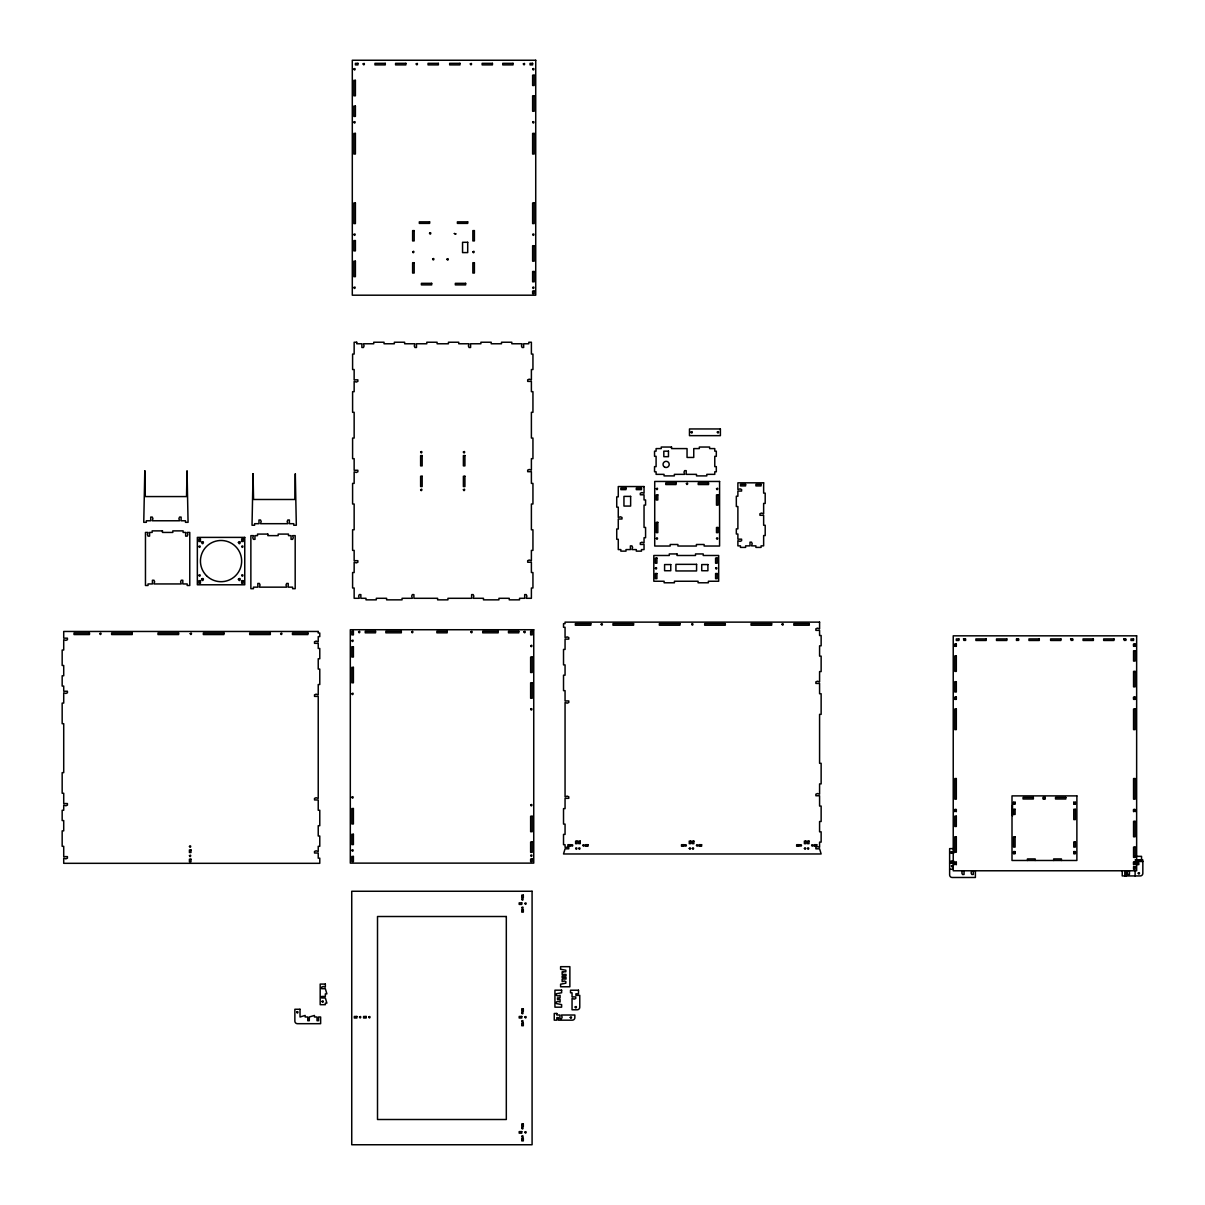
<?xml version="1.0" encoding="UTF-8"?>
<svg xmlns="http://www.w3.org/2000/svg" width="1205" height="1205" viewBox="0 0 1205 1205"><rect width="100%" height="100%" fill="white"/><g stroke="black" fill="none" stroke-linecap="round" stroke-linejoin="round"><path stroke-width="1.5" d="M963.382 638.921L965.597 638.921L965.597 640.473M1070.552 638.921L1072.766 638.921L1072.766 640.473M1123.617 638.921L1125.832 638.921L1125.832 640.473M954.782 645.624L956.318 645.624M1133.559 645.624L1135.11 645.624M954.782 698.689L956.318 698.689M1133.559 698.689L1135.11 698.689M1013.556 802.59L1015.092 802.59M1073.775 802.59L1075.327 802.59M954.782 811.01L956.318 811.01M1133.559 811.01L1135.11 811.01M953.065 848.621L949.63 848.621L949.63 874.905A2.576 2.576 0 0 0 952.206 877.481L975.387 877.481L975.387 870.778M1013.556 852.236L1015.092 852.236M1073.775 852.236L1075.327 852.236M1135.155 856.348L1141.542 856.348L1141.542 859.963M1135.11 859.963L1142.837 859.963L1142.837 873.354A2.576 2.576 0 0 1 1140.261 875.93L1122.232 875.93L1122.232 870.914M1135.11 861.5L1142.837 861.5M954.782 862.539L956.318 862.539M1133.559 862.539L1135.11 862.539M949.63 863.051L953.065 863.051M954.782 864.075L956.318 864.075M1133.559 864.075L1135.11 864.075M949.63 869.242L953.065 869.242M1138.966 859.963L1138.966 861.5M1138.815 859.963L1138.815 861.5M1137.264 859.963L1137.264 861.5M1136.134 859.963L1136.134 861.5M1136.134 863.051L1138.815 863.051L1138.815 864.603L1136.134 864.588M1135.11 811.688L1135.11 809.474L1133.559 809.474L1133.559 811.688M1135.11 861.861L1135.11 864.753M1135.11 870.778L1135.11 875.93M1133.559 861.861L1133.559 864.753M1129.447 870.778L1129.447 874.484L1127.895 874.484L1127.217 872.947L1127.895 870.778M1126.344 870.778L1126.344 875.93M1124.807 870.778L1124.807 875.93M1124.295 638.921L1124.295 640.473M1075.327 801.928L1075.327 804.142L1073.775 804.142L1073.775 801.928M1075.327 853.773L1075.327 851.558L1073.775 851.558L1073.775 853.773M1071.215 638.921L1071.215 640.473M1061.424 860.475L1061.424 858.924L1053.682 858.924L1053.682 860.475M1043.666 797.439L1043.666 798.99M1035.185 860.475L1035.185 858.924L1027.458 858.924L1027.458 860.475M1018.662 640.473L1018.662 638.921L1016.448 638.921L1016.448 640.473M1017.125 638.921L1017.125 640.473M1015.092 801.928L1015.092 804.142L1013.556 804.142L1013.556 801.928M1015.092 853.773L1015.092 851.558L1013.556 851.558L1013.556 853.773M1012.516 805.166L1012.516 815.981M973.324 870.778L973.324 874.484L971.787 874.484L971.11 872.947L971.787 870.778M964.045 638.921L964.045 640.473M964.045 870.778L964.045 874.484L962.509 874.484L961.831 872.947L962.509 870.778M956.318 811.688L956.318 809.474L954.782 809.474L954.782 811.688M956.318 861.861L956.318 864.753M954.782 861.861L954.782 864.753M953.742 851.724L951.061 851.724L951.061 853.261L953.742 853.261M953.742 860.988L951.061 860.988L951.061 862.539L953.742 862.539M144.796 470.794L143.757 522.322L146.332 522.322L146.332 520.771L150.715 520.771L150.715 517.066L152.267 517.066L152.93 518.617L152.267 520.771L179.575 520.771L178.897 518.617L179.575 517.066L181.112 517.066L181.112 520.771L185.495 520.771L185.495 522.322L188.07 522.322L187.046 470.794L186.519 496.565L145.308 496.565L144.796 470.794M253.05 473.716L252.026 525.244L254.601 525.244L254.601 523.693L258.97 523.693L258.97 519.988L260.521 519.988L261.199 521.539L260.521 523.693L287.829 523.693L287.167 521.539L287.829 519.988L289.381 519.988L289.381 523.693L293.749 523.693L293.749 525.244L296.325 525.244L295.3 473.716L294.788 499.488L253.562 499.488L253.05 473.716M99.804 633.589C100.753 636.541 102.094 631.51 99.804 633.589M198.915 546.452C199.804 549.39 201.31 544.404 198.915 546.452M201.566 542.37C202.922 546.603 204.85 539.388 201.566 542.37M190.224 633.589C191.173 636.541 192.514 631.51 190.224 633.589M198.915 575.312C199.864 578.264 201.22 573.219 198.915 575.312M201.566 579.213C202.922 583.446 204.85 576.231 201.566 579.213M189.456 846.377C190.405 849.329 191.746 844.298 189.456 846.377M189.456 855.655C190.405 858.608 191.746 853.562 189.456 855.655M238.394 542.37C239.75 546.603 241.693 539.388 238.394 542.37M241.693 546.452C242.627 549.405 243.982 544.374 241.693 546.452M238.394 579.213C239.75 583.446 241.693 576.231 238.394 579.213M241.693 575.312C242.627 578.264 243.982 573.219 241.693 575.312M353.878 69.062C354.827 72.014 356.168 66.983 353.878 69.062M280.644 633.589C281.533 636.526 283.039 631.54 280.644 633.589M353.878 122.142C354.827 125.079 356.168 120.048 353.878 122.142M363.142 63.91C364.106 66.847 365.416 61.862 363.142 63.91M353.878 234.448C354.752 237.385 356.273 232.414 353.878 234.448M353.878 287.528C354.752 290.465 356.273 285.48 353.878 287.528M416.222 63.91C417.156 66.862 418.512 61.832 416.222 63.91M296.701 1012.155C297.65 1015.107 298.991 1010.076 296.701 1012.155M351.89 640.608C352.839 643.545 354.165 638.56 351.89 640.608M358.578 631.857C359.527 634.809 360.882 629.763 358.578 631.857M351.89 693.673C352.824 696.626 354.18 691.595 351.89 693.673M412.652 251.8C413.601 254.737 414.942 249.706 412.652 251.8M322.021 1001.385C322.97 1004.337 324.311 999.307 322.021 1001.385M351.89 797.243C352.824 800.195 354.18 795.164 351.89 797.243M429.537 233.213C430.486 236.195 431.857 231.119 429.537 233.213M351.89 850.308C352.824 853.261 354.18 848.23 351.89 850.308M432.625 259.03C433.589 261.997 434.945 256.936 432.625 259.03M470.312 63.91C471.26 66.847 472.586 61.862 470.312 63.91M420.635 452.026C421.584 454.978 422.94 449.947 420.635 452.026M446.995 259.18C447.944 262.163 449.299 257.087 446.995 259.18M420.635 489.697C421.584 492.649 422.94 487.618 420.635 489.697M454.345 233.529L455.806 233.921L454.345 233.529M359.497 1017.035C360.446 1019.987 361.801 1014.941 359.497 1017.035M411.643 631.857C412.592 634.809 413.948 629.763 411.643 631.857M368.775 1017.035C369.724 1019.987 371.065 1014.941 368.775 1017.035M472.872 251.8C473.761 254.737 475.267 249.751 472.872 251.8M463.398 452.026C464.347 454.978 465.702 449.947 463.398 452.026M463.398 489.697C464.347 492.649 465.702 487.618 463.398 489.697M523.377 63.91C524.341 66.847 525.651 61.862 523.377 63.91M532.655 69.062C533.604 72.014 534.96 66.983 532.655 69.062M532.655 122.142C533.604 125.079 534.96 120.048 532.655 122.142M470.899 631.857C471.848 634.809 473.204 629.763 470.899 631.857M532.655 234.448C533.604 237.4 534.96 232.369 532.655 234.448M532.655 287.528C533.604 290.48 534.96 285.434 532.655 287.528M523.964 631.857C524.913 634.809 526.269 629.763 523.964 631.857M530.667 645.76C531.616 648.712 532.956 643.681 530.667 645.76M530.667 709.143C531.616 712.095 532.956 707.049 530.667 709.143M530.667 804.97C531.616 807.922 532.956 802.891 530.667 804.97M521.795 899.307C522.714 902.259 524.13 897.213 521.795 899.307M521.795 907.546C522.744 910.498 524.1 905.467 521.795 907.546M530.667 855.46C531.616 858.412 532.956 853.381 530.667 855.46M524.883 903.419C525.832 906.371 527.188 901.34 524.883 903.419M521.795 1012.908C522.744 1015.86 524.1 1010.829 521.795 1012.908M521.795 1021.147C522.744 1024.099 524.1 1019.068 521.795 1021.147M524.883 1017.035C525.832 1019.987 527.188 1014.941 524.883 1017.035M521.795 1128.061C522.714 1131.013 524.13 1125.982 521.795 1128.061M521.795 1136.3C522.744 1139.252 524.1 1134.221 521.795 1136.3M524.883 1132.188C525.832 1135.14 527.188 1130.094 524.883 1132.188M571.486 845.277C572.405 848.23 573.821 843.184 571.486 845.277M601.144 624.235C602.108 627.187 603.419 622.187 601.144 624.235M575.644 848.365C576.593 851.317 577.948 846.287 575.644 848.365M578.731 848.365C579.68 851.317 581.036 846.287 578.731 848.365M582.859 845.277C583.807 848.215 585.133 843.214 582.859 845.277M570.251 1017.397C571.2 1020.349 572.541 1015.318 570.251 1017.397M575.162 1007.003C576.111 1009.956 577.436 1004.955 575.162 1007.003M656.288 488.718C657.237 491.67 658.593 486.639 656.288 488.718M656.288 538.364C657.237 541.301 658.563 536.315 656.288 538.364M655.384 568.158C656.333 571.11 657.674 566.079 655.384 568.158M691.052 432.098C692.001 435.05 693.342 430.019 691.052 432.098M686.413 483.567C687.347 486.519 688.703 481.488 686.413 483.567M691.7 624.235C692.649 627.187 693.975 622.187 691.7 624.235M717.321 432.098C718.27 435.05 719.626 430.019 717.321 432.098M716.523 488.718C717.397 491.67 718.918 486.639 716.523 488.718M716.523 538.364C717.472 541.316 718.813 536.285 716.523 538.364M715.619 568.158C716.568 571.11 717.909 566.079 715.619 568.158M685.103 845.277C686.052 848.215 687.377 843.214 685.103 845.277M689.26 848.365C690.194 851.317 691.55 846.287 689.26 848.365M692.348 848.365C693.297 851.317 694.637 846.287 692.348 848.365M696.475 845.277C697.409 848.23 698.764 843.184 696.475 845.277M782 624.235C782.919 627.202 784.319 622.157 782 624.235M800.256 845.277C801.174 848.23 802.575 843.184 800.256 845.277M804.413 848.365C805.362 851.317 806.702 846.287 804.413 848.365M807.501 848.365C808.45 851.317 809.79 846.287 807.501 848.365M811.628 845.277C812.577 848.215 813.902 843.214 811.628 845.277M954.797 644.66C955.746 647.597 957.101 642.566 954.797 644.66M954.797 697.725C955.746 700.677 957.101 695.631 954.797 697.725M964.075 639.494C965.024 642.446 966.38 637.415 964.075 639.494M954.797 810.046C955.746 812.998 957.101 807.952 954.797 810.046M951.453 865.943C952.402 868.895 953.758 863.865 951.453 865.943M954.797 863.111C955.746 866.064 957.101 861.033 954.797 863.111M1017.14 639.494C1018.089 642.446 1019.445 637.415 1017.14 639.494M1013.586 803.163C1014.52 806.115 1015.875 801.084 1013.586 803.163M1013.586 852.809C1014.505 855.761 1015.905 850.715 1013.586 852.809M1043.696 798.011C1044.615 800.964 1046.015 795.933 1043.696 798.011M1071.245 639.494C1072.194 642.446 1073.535 637.415 1071.245 639.494M1073.806 803.163C1074.755 806.115 1076.11 801.084 1073.806 803.163M1073.806 852.809C1074.724 855.761 1076.14 850.715 1073.806 852.809M1124.31 639.494C1125.259 642.446 1126.615 637.415 1124.31 639.494M1133.589 644.66C1134.538 647.597 1135.878 642.566 1133.589 644.66M1133.589 697.725C1134.538 700.677 1135.878 695.631 1133.589 697.725M1133.589 810.046C1134.538 812.998 1135.878 807.952 1133.589 810.046M1133.589 863.111C1134.538 866.064 1135.878 861.033 1133.589 863.111M1138.228 873.158C1139.177 876.11 1140.517 871.079 1138.228 873.158M563.172 971.787L562.148 971.802L562.148 974.423L566.019 974.423L566.019 975.96L562.148 975.96L562.148 977.511L566.019 977.511L566.019 979.047L562.148 979.047L562.148 981.623L564.317 980.96L565.853 981.623L565.853 983.175L560.596 984.199L560.596 986.775L569.875 986.775L569.875 966.681L560.596 966.681L560.596 969.257L565.853 970.236L565.853 971.787L563.172 971.787M535.728 60.25L352.297 60.25L352.297 295.195L535.728 295.195L535.728 60.25M357.975 63.338L355.4 63.338L355.4 64.889L357.975 64.889L357.975 63.338M385.284 63.338L374.966 63.338L374.966 64.889L385.284 64.889L385.284 63.338M405.889 63.338L395.586 63.338L395.586 64.889L405.889 64.889L405.889 63.338M438.349 63.338L428.046 63.338L428.046 64.889L438.349 64.889L438.349 63.338M459.979 63.338L449.676 63.338L449.676 64.889L459.979 64.889L459.979 63.338M492.438 63.338L482.136 63.338L482.136 64.889L492.438 64.889L492.438 63.338M513.059 63.338L502.741 63.338L502.741 64.889L513.059 64.889L513.059 63.338M532.625 63.338L530.049 63.338L530.049 64.889L532.625 64.889L532.625 63.338M534.177 75.192L532.625 75.192L532.625 85.495L534.177 85.495L534.177 75.192M355.4 80.343L353.848 80.343L353.848 95.798L355.4 95.798L355.4 80.343M534.177 95.798L532.625 95.798L532.625 111.252L534.177 111.252L534.177 95.798M355.4 106.1L353.848 106.1L353.848 116.403L355.4 116.403L355.4 106.1M355.4 133.409L353.848 133.409L353.848 154.029L355.4 154.029L355.4 133.409M534.177 133.409L532.625 133.409L532.625 154.029L534.177 154.029L534.177 133.409M355.4 202.967L353.848 202.967L353.848 223.573L355.4 223.573L355.4 202.967M534.177 202.967L532.625 202.967L532.625 223.573L534.177 223.573L534.177 202.967M429.628 221.856L419.325 221.856L419.325 223.392L429.628 223.392L429.628 221.856M467.706 221.856L457.403 221.856L457.403 223.392L467.706 223.392L467.706 221.856M414.174 230.607L412.622 230.607L412.622 240.91L414.174 240.91L414.174 230.607M474.393 230.607L472.857 230.607L472.857 240.91L474.393 240.91L474.393 230.607M355.4 240.578L353.848 240.578L353.848 250.881L355.4 250.881L355.4 240.578M467.706 242.295L462.554 242.295L462.554 252.598L467.706 252.598L467.706 242.295M534.177 245.73L532.625 245.73L532.625 261.184L534.177 261.184L534.177 245.73M355.4 261.184L353.848 261.184L353.848 276.653L355.4 276.653L355.4 261.184M414.174 262.735L412.622 262.735L412.622 273.038L414.174 273.038L414.174 262.735M474.393 262.735L472.857 262.735L472.857 273.038L474.393 273.038L474.393 262.735M534.177 271.487L532.625 271.487L532.625 281.804L534.177 281.804L534.177 271.487M431.691 283.341L421.389 283.341L421.389 284.892L431.691 284.892L431.691 283.341M465.642 283.341L455.339 283.341L455.339 284.892L465.642 284.892L465.642 283.341M534.177 291.068L532.625 291.068L532.625 293.643L534.177 293.643L534.177 291.068M356.725 342.235L354.15 342.235L354.15 354.074L352.598 354.074L352.598 369.543L354.15 369.543L354.15 379.846L357.855 379.846L357.855 381.382L356.319 382.06L354.15 381.382L354.15 391.685L352.598 391.685L352.598 412.306L354.15 412.306L354.15 438.063L352.598 438.063L352.598 458.668L354.15 458.668L354.15 470.266L357.855 470.266L357.855 471.803L356.319 472.481L354.15 471.803L354.15 483.401L352.598 483.401L352.598 504.006L354.15 504.006L354.15 529.778L352.598 529.778L352.598 550.384L354.15 550.384L354.15 560.687L357.855 560.687L357.855 562.238L356.319 562.901L354.15 562.238L354.15 572.541L352.598 572.541L352.598 587.995L354.15 587.995L354.15 598.298L359.301 598.298L358.638 596.129L359.301 594.592L360.852 594.592L360.852 598.298L366.004 598.298L366.004 599.849L376.306 599.849L376.306 598.298L386.609 598.298L386.609 599.849L402.063 599.849L402.063 598.298L412.366 598.298L411.703 596.129L412.366 594.592L413.918 594.592L413.918 598.298L437.611 598.298L437.611 599.849L447.929 599.849L447.929 598.298L471.622 598.298L471.622 594.592L473.173 594.592L473.836 596.129L473.173 598.298L483.476 598.298L483.476 599.849L498.93 599.849L498.93 598.298L509.233 598.298L509.233 599.849L519.536 599.849L519.536 598.298L524.687 598.298L524.687 594.592L526.239 594.592L526.901 596.129L526.239 598.298L531.39 598.298L531.39 587.995L532.941 587.995L532.941 572.541L531.39 572.541L531.39 562.238L527.685 562.238L527.685 560.687L529.221 560.024L531.39 560.687L531.39 550.384L532.941 550.384L532.941 529.778L531.39 529.778L531.39 504.006L532.941 504.006L532.941 483.401L531.39 483.401L531.39 471.682L527.685 471.682L527.685 470.146L529.221 469.468L531.39 470.146L531.39 458.668L532.941 458.668L532.941 438.063L531.39 438.063L531.39 412.306L532.941 412.306L532.941 391.685L531.39 391.685L531.39 381.382L527.685 381.382L527.685 379.846L529.221 379.168L531.39 379.846L531.39 369.543L532.941 369.543L532.941 354.074L531.39 354.074L531.39 342.235L528.814 342.235L528.814 343.771L523.663 343.771L523.663 347.492L522.111 347.492L521.449 345.94L522.111 343.771L511.809 343.771L511.809 342.235L501.506 342.235L501.506 343.771L491.203 343.771L491.203 342.235L480.9 342.235L480.9 343.771L470.598 343.771L470.598 347.492L469.046 347.492L468.383 345.94L469.046 343.771L458.744 343.771L458.744 342.235L448.441 342.235L448.441 343.771L437.099 343.771L437.099 342.235L426.796 342.235L426.796 343.771L416.493 343.771L416.493 347.492L414.942 347.492L414.279 345.94L414.942 343.771L404.639 343.771L404.639 342.235L394.336 342.235L394.336 343.771L384.034 343.771L384.034 342.235L373.731 342.235L373.731 343.771L363.428 343.771L364.091 345.94L363.428 347.492L361.877 347.492L361.877 343.771L356.725 343.771L356.725 342.235M720.394 428.95L689.471 428.95L689.471 435.653L720.394 435.653L720.394 428.95M671.547 447.04L661.244 447.04L661.244 448.591L656.092 448.591L656.092 451.167L654.541 451.167L654.541 456.318L656.092 456.318L656.092 466.621L654.541 466.621L654.541 471.773L656.092 471.773L656.092 474.348L664.045 474.348L664.045 475.9L674.348 475.9L674.348 474.348L684.651 474.348L683.988 472.194L684.651 470.643L686.202 470.643L686.202 474.348L696.505 474.348L696.505 475.9L706.808 475.9L706.808 474.348L714.776 474.348L714.776 471.773L716.312 471.773L716.312 466.621L714.776 466.621L714.776 456.318L716.312 456.318L716.312 451.167L714.776 451.167L714.776 448.591L709.625 448.591L709.625 447.04L699.322 447.04L699.322 448.591L693.749 448.591L693.749 457.448L687.046 457.448L687.046 448.591L671.547 448.591L671.547 447.04M668.459 451.167L663.819 451.167L663.819 456.68L668.459 456.68L668.459 451.167M422.157 455.58L420.62 455.58L420.62 465.883L422.157 465.883L422.157 455.58M464.919 455.58L463.383 455.58L463.383 465.883L464.919 465.883L464.919 455.58M422.157 476.246L420.62 476.246L420.62 486.549L422.157 486.549L422.157 476.246M464.919 476.246L463.383 476.246L463.383 486.549L464.919 486.549L464.919 476.246M719.581 481.458L654.722 481.458L654.722 546.031L670.176 546.031L670.176 544.494L677.903 544.494L677.903 546.031L696.4 546.031L696.4 544.494L704.127 544.494L704.127 546.031L719.581 546.031L719.581 481.458M763.639 482.828L737.882 482.828L737.882 489.516L740.051 488.853L741.587 489.516L741.587 491.068L737.882 491.068L737.882 496.219L736.33 496.219L736.33 506.522L737.882 506.522L737.882 528.859L736.33 528.859L736.33 534.011L737.882 534.011L737.882 539.162L741.587 539.162L741.587 540.714L740.051 541.376L737.882 540.714L737.882 545.865L740.457 545.865L740.457 547.401L745.609 547.401L745.609 545.865L749.992 545.865L749.992 542.16L751.543 542.16L752.206 543.696L751.543 545.865L755.912 545.865L755.912 547.401L761.063 547.401L761.063 545.865L763.639 545.865L763.639 535.562L765.19 535.562L765.19 525.26L763.639 525.26L763.639 515.288L759.933 515.288L759.933 513.737L761.485 513.074L763.639 513.737L763.639 503.434L765.19 503.434L765.19 493.131L763.639 493.131L763.639 482.828M676.08 482.994L665.778 482.994L665.778 484.546L676.08 484.546L676.08 482.994M708.54 482.994L698.222 482.994L698.222 484.546L708.54 484.546L708.54 482.994M745.609 484.365L740.457 484.365L740.457 485.916L745.609 485.916L745.609 484.365M761.063 484.365L755.912 484.365L755.912 485.916L761.063 485.916L761.063 484.365M644.042 486.549L618.27 486.549L618.27 496.852L616.734 496.852L616.734 507.154L618.27 507.154L618.27 517.457L620.439 516.794L621.991 517.457L621.991 519.009L618.27 519.009L618.27 528.98L616.734 528.98L616.734 539.283L618.27 539.283L618.27 549.585L620.846 549.585L620.846 551.137L625.998 551.137L625.998 549.585L630.381 549.585L630.381 545.88L631.932 545.88L632.595 547.416L631.932 549.585L636.3 549.585L636.3 551.137L641.467 551.137L641.467 549.585L644.042 549.585L644.042 544.434L640.322 544.434L640.322 542.883L641.873 542.22L644.042 542.883L644.042 537.731L645.579 537.731L645.579 527.429L644.042 527.429L644.042 505.091L645.579 505.091L645.579 499.939L644.042 499.939L644.042 494.788L640.322 494.788L640.322 493.252L641.873 492.574L644.042 493.252L644.042 486.549M625.998 488.1L620.846 488.1L620.846 489.637L625.998 489.637L625.998 488.1M641.467 488.1L636.3 488.1L636.3 489.637L641.467 489.637L641.467 488.1M657.81 494.848L656.258 494.848L656.258 500L657.81 500L657.81 494.848M718.044 494.848L716.493 494.848L716.493 505.151L718.044 505.151L718.044 494.848M630.637 496.385L623.949 496.385L623.949 506.07L630.637 506.07L630.637 496.385M657.81 522.337L656.258 522.337L656.258 532.64L657.81 532.64L657.81 522.337M718.044 527.489L716.493 527.489L716.493 532.64L718.044 532.64L718.044 527.489M162.464 530.878L152.161 530.878L152.161 532.429L149.586 532.429L149.586 536.135L148.034 536.135L147.372 534.583L148.034 532.429L145.459 532.429L145.459 585.494L148.034 585.494L148.034 583.943L152.417 583.943L152.417 580.238L153.954 580.238L154.632 581.789L153.954 583.943L181.262 583.943L180.599 581.789L181.262 580.238L182.814 580.238L182.814 583.943L187.197 583.943L187.197 585.494L189.772 585.494L189.772 532.429L187.197 532.429L187.859 534.583L187.197 536.135L185.645 536.135L185.691 532.429L183.115 532.429L183.115 530.878L172.812 530.878L172.812 532.429L162.464 532.429L162.464 530.878M267.826 534.086L257.524 534.086L257.524 535.638L254.933 535.638L254.993 539.343L253.442 539.343L252.779 537.807L253.442 535.638L250.866 535.638L250.866 588.703L253.442 588.703L253.442 587.151L257.825 587.151L257.825 583.446L259.376 583.446L260.039 584.997L259.376 587.151L286.685 587.151L286.007 584.997L286.685 583.446L288.221 583.446L288.221 587.151L292.604 587.151L292.604 588.703L295.18 588.703L295.18 535.638L292.604 535.638L293.267 537.807L292.604 539.343L291.053 539.343L291.053 535.638L288.477 535.638L288.477 534.086L278.174 534.086L278.174 535.638L267.826 535.638L267.826 534.086M244.751 537.385L197.349 537.385L197.349 584.787L244.751 584.787L244.751 537.385M200.437 538.921L198.9 538.921L198.9 541.497L200.437 541.497L200.437 538.921M243.199 538.921L241.663 538.921L241.663 541.497L243.199 541.497L243.199 538.921M676.999 553.938L669.272 553.938L669.272 555.49L653.818 555.49L653.818 581.247L664.121 581.247L664.121 582.783L674.423 582.783L674.423 581.247L698.072 581.247L698.072 582.783L708.374 582.783L708.374 581.247L718.677 581.247L718.677 555.49L703.223 555.49L703.223 553.938L695.496 553.938L695.496 555.49L676.999 555.49L676.999 553.938M656.906 558.066L655.354 558.066L655.354 563.217L656.906 563.217L656.906 558.066M717.141 558.066L715.589 558.066L715.589 563.217L717.141 563.217L717.141 558.066M696.58 564.347L675.915 564.347L675.915 570.944L696.58 570.944L696.58 564.347M670.763 564.558L664.588 564.558L664.588 570.733L670.763 570.733L670.763 564.558M707.907 564.558L701.732 564.558L701.732 570.733L707.907 570.733L707.907 564.558M656.906 573.52L655.354 573.52L655.354 578.671L656.906 578.671L656.906 573.52M717.141 573.52L715.589 573.52L715.589 578.671L717.141 578.671L717.141 573.52M200.437 580.659L198.9 580.659L198.9 583.235L200.437 583.235L200.437 580.659M243.199 580.659L241.663 580.659L241.663 583.235L243.199 583.235L243.199 580.659M819.581 622.126L565.055 622.126L565.055 623.663L563.518 623.663L563.518 627.278L565.055 627.278L565.055 637.581L567.224 636.903L568.775 637.581L568.775 639.117L565.055 639.117L565.055 649.435L563.518 649.435L563.518 664.889L565.055 664.889L565.055 675.192L563.518 675.192L563.518 690.646L565.055 690.646L565.055 700.949L568.775 700.949L568.775 702.5L567.224 703.163L565.055 702.5L565.055 796.791L567.224 796.113L568.775 796.791L568.775 798.328L565.055 798.328L565.055 808.63L563.518 808.63L563.518 824.084L565.055 824.084L565.055 834.402L563.518 834.402L563.518 844.705L565.055 844.705L565.055 847.281L568.775 847.281L568.775 848.817L565.055 848.817L563.518 853.968L821.132 853.968L819.581 848.817L815.875 848.817L815.875 847.281L817.412 846.603L819.581 847.281L819.581 842.129L821.132 842.129L821.132 831.827L819.581 831.827L819.581 821.509L821.132 821.509L821.132 806.055L819.581 806.055L819.581 795.752L815.875 795.752L815.875 794.216L817.412 793.538L819.581 794.216L819.581 783.898L821.132 783.898L821.132 763.292L819.581 763.292L819.581 714.354L821.132 714.354L821.132 693.734L819.581 693.734L819.581 683.431L815.875 683.431L815.875 681.894L817.412 681.217L819.581 681.894L819.581 671.577L821.132 671.577L821.132 656.123L819.581 656.123L819.581 645.82L821.132 645.82L821.132 635.517L819.581 635.517L819.581 630.366L815.875 630.366L815.875 628.814L817.412 628.151L819.581 628.814L819.581 622.126M590.827 623.663L575.357 623.663L575.357 625.214L590.827 625.214L590.827 623.663M633.589 623.663L612.968 623.663L612.968 625.214L633.589 625.214L633.589 623.663M679.951 623.663L659.346 623.663L659.346 625.214L679.951 625.214L679.951 623.663M725.289 623.663L704.684 623.663L704.684 625.214L725.289 625.214L725.289 623.663M771.667 623.663L751.061 623.663L751.061 625.214L771.667 625.214L771.667 623.663M809.278 623.663L793.824 623.663L793.824 625.214L809.278 625.214L809.278 623.663M533.74 629.733L350.309 629.733L350.309 863.126L533.74 863.126L533.74 629.733M353.396 631.284L351.86 631.284L351.86 634.884L353.396 634.884L353.396 631.284M375.553 631.284L365.251 631.284L365.251 632.821L375.553 632.821L375.553 631.284M401.325 631.284L385.856 631.284L385.856 632.821L401.325 632.821L401.325 631.284M447.175 631.284L436.873 631.284L436.873 632.821L447.175 632.821L447.175 631.284M498.177 631.284L482.723 631.284L482.723 632.821L498.177 632.821L498.177 631.284M518.798 631.284L508.48 631.284L508.48 632.821L518.798 632.821L518.798 631.284M532.188 631.284L530.637 631.284L530.637 634.884L532.188 634.884L532.188 631.284M318.225 631.465L63.714 631.465L63.714 638.168L67.42 638.168L67.42 639.719L65.868 640.382L63.714 639.719L63.714 650.022L62.163 650.022L62.163 665.476L63.714 665.476L63.714 675.779L62.163 675.779L62.163 686.082L63.714 686.082L63.714 691.233L67.42 691.233L67.42 692.785L65.868 693.447L63.714 692.785L63.714 703.087L62.163 703.087L62.163 723.693L63.714 723.693L63.714 772.646L62.163 772.646L62.163 793.252L63.714 793.252L63.714 803.554L67.42 803.554L67.42 805.106L65.868 805.768L63.714 805.106L63.714 810.257L62.163 810.257L62.163 820.56L63.714 820.56L63.714 830.863L62.163 830.863L62.163 846.317L63.714 846.317L63.714 856.619L67.42 856.619L67.42 858.171L65.868 858.834L63.714 858.171L63.714 863.322L319.777 863.322L319.777 858.171L318.225 858.171L318.225 853.02L314.52 853.02L314.52 851.468L316.072 850.805L318.225 851.468L318.225 846.317L319.777 846.317L319.777 836.014L318.225 836.014L318.225 825.711L319.777 825.711L319.777 810.257L318.225 810.257L318.225 799.954L314.52 799.954L314.52 798.403L316.072 797.74L318.225 798.403L318.225 696.385L314.52 696.385L314.52 694.848L316.072 694.17L318.225 694.848L318.225 684.53L319.777 684.53L319.777 669.076L318.225 669.076L318.225 658.774L319.777 658.774L319.777 648.471L318.225 648.471L318.225 643.319L314.52 643.319L314.52 641.768L316.072 641.105L318.225 641.768L318.225 636.617L319.777 636.617L319.777 633.017L318.225 633.017L318.225 631.465M89.471 633.017L74.017 633.017L74.017 634.553L89.471 634.553L89.471 633.017M132.234 633.017L111.628 633.017L111.628 634.553L132.234 634.553L132.234 633.017M178.611 633.017L157.991 633.017L157.991 634.553L178.611 634.553L178.611 633.017M223.949 633.017L203.344 633.017L203.344 634.553L223.949 634.553L223.949 633.017M270.312 633.017L249.706 633.017L249.706 634.553L270.312 634.553L270.312 633.017M307.923 633.017L292.469 633.017L292.469 634.553L307.923 634.553L307.923 633.017M1136.646 635.833L953.23 635.833L953.23 870.778L1136.646 870.778L1136.646 635.833M958.894 638.921L956.318 638.921L956.318 640.473L958.894 640.473L958.894 638.921M986.202 638.921L975.899 638.921L975.899 640.473L986.202 640.473L986.202 638.921M1006.823 638.921L996.505 638.921L996.505 640.473L1006.823 640.473L1006.823 638.921M1039.282 638.921L1028.965 638.921L1028.965 640.473L1039.282 640.473L1039.282 638.921M1060.912 638.921L1050.609 638.921L1050.609 640.473L1060.912 640.473L1060.912 638.921M1093.372 638.921L1083.069 638.921L1083.069 640.473L1093.372 640.473L1093.372 638.921M1113.977 638.921L1103.675 638.921L1103.675 640.473L1113.977 640.473L1113.977 638.921M1133.559 638.921L1130.983 638.921L1130.983 640.473L1133.559 640.473L1133.559 638.921M956.318 644.088L954.782 644.088L954.782 646.302L956.318 646.302L956.318 644.088M1135.11 644.088L1133.559 644.088L1133.559 646.302L1135.11 646.302L1135.11 644.088M353.396 646.739L351.86 646.739L351.86 657.041L353.396 657.041L353.396 646.739M1135.11 650.775L1133.559 650.775L1133.559 661.078L1135.11 661.078L1135.11 650.775M956.318 655.927L954.782 655.927L954.782 671.381L956.318 671.381L956.318 655.927M532.188 657.041L530.637 657.041L530.637 672.495L532.188 672.495L532.188 657.041M353.396 667.344L351.86 667.344L351.86 682.798L353.396 682.798L353.396 667.344M1135.11 671.381L1133.559 671.381L1133.559 686.85L1135.11 686.85L1135.11 671.381M956.318 681.699L954.782 681.699L954.782 692.001L956.318 692.001L956.318 681.699M532.188 682.798L530.637 682.798L530.637 698.252L532.188 698.252L532.188 682.798M956.318 697.153L954.782 697.153L954.782 699.367L956.318 699.367L956.318 697.153M1135.11 697.153L1133.559 697.153L1133.559 699.367L1135.11 699.367L1135.11 697.153M956.318 708.992L954.782 708.992L954.782 729.612L956.318 729.612L956.318 708.992M1135.11 708.992L1133.559 708.992L1133.559 729.612L1135.11 729.612L1135.11 708.992M956.318 778.551L954.782 778.551L954.782 799.171L956.318 799.171L956.318 778.551M1135.11 778.551L1133.559 778.551L1133.559 799.171L1135.11 799.171L1135.11 778.551M1076.878 795.887L1012.004 795.887L1012.004 860.475L1076.878 860.475L1076.878 795.887M1033.363 797.439L1023.06 797.439L1023.06 798.99L1033.363 798.99L1033.363 797.439M1045.217 797.439L1043.003 797.439L1043.003 798.99L1045.217 798.99L1045.217 797.439M1065.822 797.439L1055.52 797.439L1055.52 798.99L1065.822 798.99L1065.822 797.439M353.396 808.525L351.86 808.525L351.86 823.979L353.396 823.979L353.396 808.525M1015.092 809.293L1013.556 809.293L1013.556 814.444L1015.092 814.444L1015.092 809.293M1075.327 809.293L1073.775 809.293L1073.775 819.596L1075.327 819.596L1075.327 809.293M956.318 816.162L954.782 816.162L954.782 826.464L956.318 826.464L956.318 816.162M532.188 816.252L530.637 816.252L530.637 831.706L532.188 831.706L532.188 816.252M1135.11 821.313L1133.559 821.313L1133.559 836.782L1135.11 836.782L1135.11 821.313M353.396 834.282L351.86 834.282L351.86 844.585L353.396 844.585L353.396 834.282M956.318 836.782L954.782 836.782L954.782 852.236L956.318 852.236L956.318 836.782M1015.092 836.782L1013.556 836.782L1013.556 847.085L1015.092 847.085L1015.092 836.782M577.165 841.09L575.613 841.09L575.613 843.666L577.165 843.666L577.165 841.09M580.253 841.09L578.716 841.09L578.716 843.666L580.253 843.666L580.253 841.09M690.781 841.09L689.23 841.09L689.23 843.666L690.781 843.666L690.781 841.09M693.869 841.09L692.318 841.09L692.318 843.666L693.869 843.666L693.869 841.09M805.934 841.09L804.383 841.09L804.383 843.666L805.934 843.666L805.934 841.09M809.022 841.09L807.471 841.09L807.471 843.666L809.022 843.666L809.022 841.09M532.188 842.009L530.637 842.009L530.637 852.312L532.188 852.312L532.188 842.009M1075.327 841.934L1073.775 841.934L1073.775 847.085L1075.327 847.085L1075.327 841.934M570.462 844.705L567.886 844.705L567.886 846.241L570.462 846.241L570.462 844.705M587.98 844.705L585.404 844.705L585.404 846.241L587.98 846.241L587.98 844.705M684.079 844.705L681.503 844.705L681.503 846.241L684.079 846.241L684.079 844.705M701.596 844.705L699.02 844.705L699.02 846.241L701.596 846.241L701.596 844.705M799.231 844.705L796.656 844.705L796.656 846.241L799.231 846.241L799.231 844.705M816.749 844.705L814.173 844.705L814.173 846.241L816.749 846.241L816.749 844.705M1135.11 847.085L1133.559 847.085L1133.559 857.388L1135.11 857.388L1135.11 847.085M190.977 849.932L189.426 849.932L189.426 852.507L190.977 852.507L190.977 849.932M353.396 856.439L351.86 856.439L351.86 861.59L353.396 861.59L353.396 856.439M532.188 859.014L530.637 859.014L530.637 861.59L532.188 861.59L532.188 859.014M190.977 859.195L189.426 859.195L189.426 861.771L190.977 861.771L190.977 859.195M1135.11 866.666L1133.559 866.666L1133.559 869.242L1135.11 869.242L1135.11 866.666M532.083 891.263L351.74 891.263L351.74 1144.75L532.083 1144.75L532.083 891.263M523.316 895.119L521.765 895.119L521.765 897.695L523.316 897.695L523.316 895.119M521.765 902.846L519.189 902.846L519.189 904.398L521.765 904.398L521.765 902.846M523.316 909.549L521.765 909.549L521.765 912.125L523.316 912.125L523.316 909.549M506.311 916.508L377.511 916.508L377.511 1119.505L506.311 1119.505L506.311 916.508M325.335 984.078L320.184 984.078L320.184 1004.684L325.335 1004.684L325.335 1003.132L326.886 1003.132L325.335 997.981L321.63 997.981L321.63 996.445L325.335 996.445L325.335 993.869L326.886 993.869L325.335 988.702L321.63 988.702L321.63 987.166L323.181 986.488L325.335 987.166L325.335 984.078M561.62 990.179L554.933 990.179L554.933 1007.184L561.62 1007.184L561.62 1004.609L556.364 1003.569L556.364 1002.033L557.915 1001.355L560.084 1002.033L560.084 999.457L557.508 999.457L557.508 997.906L560.084 997.906L560.084 995.33L557.915 995.993L556.364 995.33L556.364 993.779L561.62 992.754L561.62 990.179M578.49 990.209L570.507 990.209L570.507 992.784L572.044 992.784L572.044 996.897L575.764 996.897L575.764 998.448L574.213 999.126L572.044 998.433L572.044 1009.79L577.195 1009.79A2.576 2.576 0 0 0 579.771 1007.214L579.771 995.36L575.915 995.36L575.915 993.809L578.49 993.809L578.49 990.209M523.316 1008.736L521.765 1008.736L521.765 1011.311L523.316 1011.311L523.316 1008.736M300.015 1009.263L294.863 1009.263L294.863 1021.117A2.576 2.576 0 0 0 297.439 1023.693L320.635 1023.693L320.635 1016.99L318.572 1016.99L318.572 1020.71L317.02 1020.71L317.02 1016.99L314.445 1016.99L314.445 1015.453L309.293 1016.99L309.293 1020.71L307.757 1020.71L307.757 1016.99L305.166 1016.99L305.166 1015.453L300.015 1016.99L300.015 1009.263M556.831 1013.465L554.255 1013.465L554.255 1020.168L556.831 1020.168L556.831 1017.592L558.367 1017.592L558.367 1020.168L572.285 1020.168A2.576 2.576 0 0 0 574.86 1017.592L574.86 1015.017L561.47 1015.017L562.133 1017.186L561.47 1018.722L559.918 1018.722L559.918 1015.017L556.831 1015.017L556.831 1013.465M356.891 1016.463L354.315 1016.463L354.315 1017.999L356.891 1017.999L356.891 1016.463M366.169 1016.463L363.594 1016.463L363.594 1017.999L366.169 1017.999L366.169 1016.463M521.765 1016.463L519.189 1016.463L519.189 1017.999L521.765 1017.999L521.765 1016.463M523.316 1023.15L521.765 1023.15L521.765 1025.726L523.316 1025.726L523.316 1023.15M523.316 1123.888L521.765 1123.888L521.765 1126.464L523.316 1126.464L523.316 1123.888M521.765 1131.616L519.189 1131.616L519.189 1133.152L521.765 1133.152L521.765 1131.616M523.316 1138.303L521.765 1138.303L521.765 1140.879L523.316 1140.879L523.316 1138.303M206.477 575.659A20.605 20.605 0 0 0 240.955 566.41A20.605 20.605 0 0 0 215.71 541.181A20.605 20.605 0 0 0 206.477 575.659M664.588 467.088A3.088 3.088 0 0 0 669.227 464.407A3.088 3.088 0 0 0 664.588 461.726A3.088 3.088 0 0 0 664.588 467.088"/></g></svg>
